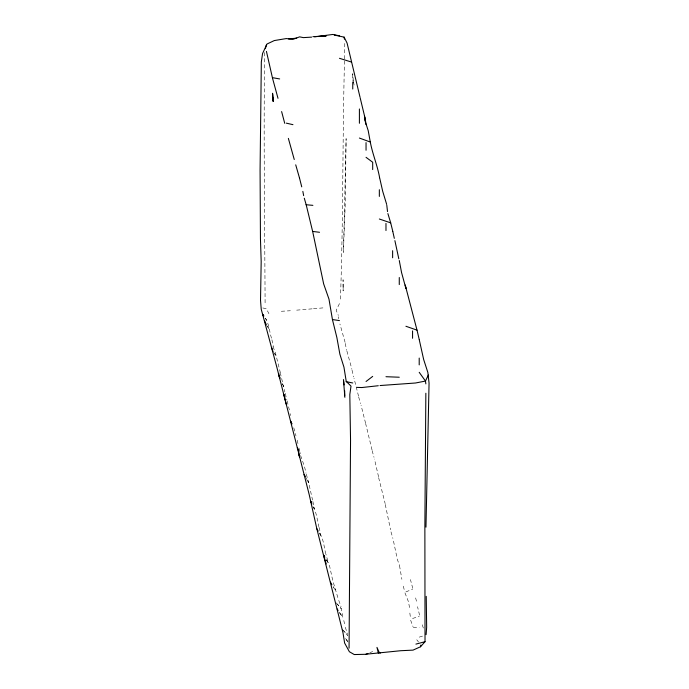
<?xml version="1.0" encoding="UTF-8"?>
<svg xmlns="http://www.w3.org/2000/svg" width="689" height="689" viewBox="0 0 689 689"><rect width="100%" height="100%" fill="white"/><g stroke="black" fill="none" stroke-linecap="round" stroke-linejoin="round"><path stroke-width="0.52" stroke-dasharray="3.44 2.58" d="M353.328 80.932L352.785 73.628M344.491 60.899C342.459 140.668 343.294 220.48 340.4 300.18M344.586 58.918L344.793 42.227M353.621 83.171L352.312 77.935L352.742 71.544M264.679 52.553C263.474 136.25 264.765 220.11 265.093 303.823M339.462 303.608L336.18 310.283L338.325 315.407M369.847 652.707L372.689 651.553M405.916 591.894L412.565 589.224M412.565 618.498L419.205 616.319M419.205 637.144L423.95 635.654M352.312 77.935L352.751 77.814M312.091 308.844L296.52 310.162M313.495 308.75L324.993 307.707M281.31 311.273L290.388 310.748M413.185 627.188L419.205 627.541M262.819 307.974L266.367 308.681L268.925 313.71M339.462 612.865L342.855 617.284L341.305 608.714L337.558 604.468M342.097 629.152L347.721 635.439L343.432 630.702M336.284 602.901L341.305 608.714M273.008 346.507L275.462 353.018L280.466 373.145M271.492 338.204C269.382 331.624 269.201 324.054 265.308 318.206M346.111 639.642L348.083 642.045M319.524 533.665C323.933 539.28 323.864 547.057 325.776 553.706M416.759 639.754L418.516 642.027M326.173 560.045L328.369 562.879L329.842 567.168L332.804 580.784L338.394 599.361M279.656 372.938L280.595 374.153L282.714 383.05M333.467 587.433L335.405 589.956L333.218 586.485M345.542 638.505L348.117 641.907M312.884 506.682C316.759 512.513 317.147 520.023 318.861 526.689M306.829 479.871L308.603 482.403L312.548 500.033M265.489 318.421L266.617 320.049M339.453 612.288L342.855 617.284M273.542 352.337L276.168 356.256L274.808 353.646M266.936 325.811L269.201 329.213L267.702 326.431M326.293 559.537L328.369 562.879L325.88 554.102M319.507 533.045L321.126 535.68M305.106 476.332L308.603 482.403L306.105 473.446M313.478 506.932L314.373 508.758L312.651 500.36M282.352 383.764L283.704 386.624L284.858 391.963M282.507 383.773L283.704 386.624M404.96 592.859L408.301 601.351L410.101 610.066M410.653 620.264L412.987 626.585M338.755 600.386L341.055 606.733M397.191 558.977L399.448 565.35M422.262 624.759L423.399 628.247M300.619 455.558L304.521 466.686L306.037 473.248M287.149 400.964L289.337 409.895M345.086 342.33L339.918 324.002M345.327 627.283L347.385 633.768M293.755 427.791L295.202 432.571M346.903 351.054L351.924 369.295M390.982 531.865L392.919 538.419M365.583 423.218L361.062 405.27M358.685 397.045L360.588 403.625M372.129 450.666L374.006 457.263M378.631 477.615L385.151 503.581M412.754 588.354L410.446 579.57M358.538 396.141L354 378.175M415.613 597.906L416.561 601.506M372.034 449.969L365.678 423.701M403.306 586.141L404.701 591.601M385.272 504.469L390.542 529.712M396.683 556.281L393.023 538.815M319.041 527.361L320.721 534.061M285.272 393.393L286.925 400.111M419.541 615.131L417.551 606.69M378.554 476.754L374.446 459.029M352.027 370.191L353.655 376.935M338.265 316.759L338.704 318.697M298.948 447.979L299.594 450.899M299.81 451.863L300.24 453.81M297.209 440.211L298.458 445.852M343.802 620.488L345.051 626.223M271.905 339.72L273.352 346.558M399.517 565.591L401.876 579.285M345.223 343.432L346.653 350.279M353.526 81.965L354.103 85.083M295.495 433.527L295.951 435.999M290.112 413.615L290.422 415.553M409.852 613.055L410.48 617.955M344.405 213.461L343.398 252.407L345.249 204.297L346.111 138.627L344.405 213.461M343.131 287.485L343.07 279.777L343.148 290.922L343.131 287.485"/><path stroke-width="1.03" d="M352.751 89.027L352.751 82.06M359.4 108.983L359.4 123.279M366.048 150.245L366.048 142.614M372.689 169.572L372.689 162.251L366.04 157.325M385.978 230.531L385.978 223.434M399.267 284.583L399.276 277.512M412.565 338.282L412.565 330.901M419.205 364.894L419.205 358.073M311.635 37.12L303.41 37.619L299.594 36.853L292.946 39.385L286.305 38.567L274.308 40.565L266.996 44.018L262.561 53.527L261.329 61.915L260.08 170.062L260.451 238.902L261.183 261.501L260.52 300.258L261.234 309.266L276.918 367.521L309.215 494.668L316.811 528.652L342.976 632.7L344.621 643.035L349.401 651.751L354.249 654.55L364.955 654.317L400.765 650.717L413.03 650.123L420.505 646.764L425.027 641.7L424.872 526.508L425.854 393.23M349.065 648.142L350.546 440.107L349.814 394.487L351.011 386.124L346.222 381.353L343.957 367.177L339.875 354.189L336.878 337.593L332.46 319.687L328.972 299.095L323.658 283.92L312.72 231.745M425.966 527.145L429.058 383.136L427.852 372.456L423.666 359.529L419.205 339.479M426.103 634.647L426.655 627.3L426.233 596.364M420.505 646.764L420.867 645.059M265.377 48.643L266.367 44.966M346.111 381.654L352.751 382.981M428.351 375.057L425.466 381.06L425.854 383.885M366.048 381.491L372.689 376.392M366.048 654.24L367.943 653.473M415.915 644.112L425.027 641.7M378.287 385.728L361.846 387.545L356.661 387.382M288.631 38.954L296.675 38.136M314.623 36.861L332.821 34.45L339.462 35.819M380.061 385.539L415.536 382.998L425.466 381.06L419.205 372.31M318.602 36.517L326.173 35.974L312.884 36.663M385.978 376.711L399.267 377.227M306.235 204.754L312.884 205.348M272.551 93.265L273.145 101.128L273.085 97.976M312.884 231.461L319.532 232.279M332.821 319.601L339.462 320.6M273.008 77.762L279.656 78.934M334.372 35.087L344.13 37.128L347.084 43.097L359.985 97.028M286.305 123.142L292.946 124.666M339.462 58.298L351.278 61.984M380.397 653.077L379.338 652.724L376.961 647.384L378.373 653.138M379.338 218.999L390.697 222.866L392.833 231.538M405.916 326.259L417.017 330.143L419.136 339.117M359.4 138.05L370.294 142.029C372.568 154.215 377.486 165.575 379.63 177.771M263.792 315.984L262.664 314.365L263.723 315.898M326.173 563.964L323.701 555.368L324.734 557.031M337.179 608.964L338.092 610.523M305.106 476.332L304.107 474.592L304.96 476.366M316.811 528.652L318.172 531.159M323.701 555.368L324.683 557.237M330.487 582.136L331.883 584.815M311.678 503.271L310.782 501.437L311.833 504.064M291.929 423.924L290.56 421.031L291.757 423.864M285.005 397.088L283.704 394.297L286.297 404.348M298.182 449.753L297.338 447.816L298.837 451.639M280.113 378.072L278.52 374.265L279.656 378.054M264.705 320.859L266.367 324.958M390.697 222.866L387.89 213.573M271.621 347.557L273.008 351.554M278.003 98.32L272.586 78.434M366.169 124.304L368.21 130.652L370.294 142.029M294.255 159.512L288.364 138.386M284.721 123.314L281.62 111.584M304.297 198.243L306.183 204.762M295.719 164.835L299.457 177.865M405.253 284.988L405.916 288.519L401.558 272.534L399.276 260.52M405.382 285.677L417.017 330.143M301.739 186.848L299.491 177.995M312.66 231.521L306.2 204.822M386.675 204.392L382.714 191.335L379.725 178.167M360.166 97.812L364.455 115.64L365.73 124.046M266.436 51.374L272.448 77.866M392.868 231.788L394.315 238.351M398.802 258.78L394.892 240.633M364.455 115.64L366.135 124.175M302.85 191.404L303.651 195.633M364.688 117.337L365.282 121.169M344.13 37.128L344.397 39.17M344.112 384.927L343.466 379.76L344.862 397.346M386.796 205.262L387.519 211.583M272.663 93.738L273.18 101.3L273.102 98.079M344.681 390.792L344.707 395.822M392.627 250.71L392.627 257.764M379.338 189.716L379.338 196.425M299.594 457.151L298.837 453.75L299.594 457.151"/></g></svg>
